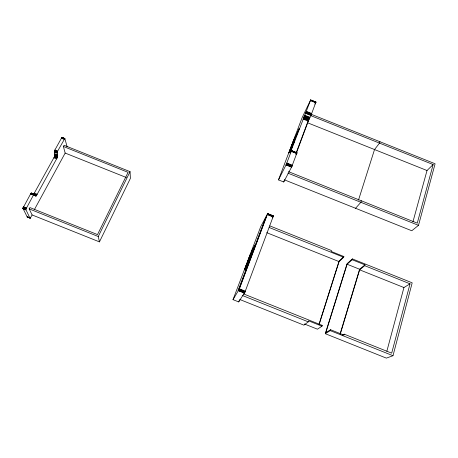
<?xml version="1.0" encoding="UTF-8"?>
<svg xmlns="http://www.w3.org/2000/svg" width="458" height="458" viewBox="0 0 458 458"><rect width="100%" height="100%" fill="white"/><g stroke="black" fill="none" stroke-linecap="round" stroke-linejoin="round"><path stroke-width="0.69" d="M289.422 152.256L295.152 137.108M32.117 214.951L99.449 241.881L130.393 178.368L130.049 171.653L64.051 145.266L63.393 146.474L128.085 172.345L97.514 234.599L29.896 207.554L29.169 208.882L32.117 214.951L30.428 217.911L27.657 216.8L27.211 216.995L22.911 208.224L30.566 193.98L31.213 193.076L31.602 193.161M30.428 217.911L29.913 218.008L25.791 209.375L33.417 195.119C35.003 191.667 35.003 199.722 37.201 194.238L56.58 158.897C59.059 156.527 56.122 153.585 57.645 151.129L64.83 138.482L67.103 146.732M33.68 194.272L53.838 157.804C56.34 155.428 53.346 152.485 54.88 150.024L61.578 137.938L61.99 137.434L62.305 137.623M296.492 152.737L308.526 120.563L311.36 114.334L315.934 102.1L310.661 99.913L302.091 117.729L278.487 179.891L283.714 181.981L291.723 166.798L296.99 152.743L295.948 154.69M289.273 152.13C291.345 147.258 287.79 155.382 289.519 151.438M293.675 141.906L294.065 140.892L292.691 143.829L293.675 141.865M278.487 179.891L286.193 164.588L291.231 151.398C292.754 147.579 288.769 156.51 290.847 151.237L310.684 99.907M290.641 148.306L292.696 143.205L292.061 144.751M291.946 145.169L292.049 144.883M273.363 216.016L267.644 213.628L260.774 226.544L233.019 299.647L238.698 301.919L244.921 292.164L273.363 216.016L267.609 213.668M294.088 139.564L292.725 142.833L293.464 141.241L293.212 141.906M250.097 255.243L249.902 255.713L250.869 253.423L250.16 255.266L250.703 253.864L250.331 254.574M267.649 213.646L238.887 289.748L233.019 299.647M291.007 147.82L291.088 147.47M291.214 146.829L291.443 146.239M392.987 355.717L412.189 282.821L352.379 258.907L347.095 263.659L325.295 333.693L386.363 358.122L392.987 355.717L330.247 330.624L325.295 333.693M340.26 334.128L359.639 269.825L364.7 265.692L410.036 283.817L391.682 353.158L344.233 334.18L342.435 335.187M246.725 265.01L248.66 260.556L247.217 263.894L247.434 263.499M386.844 351.269L403.933 287.538L410.036 283.817M310.438 115.508L433.136 164.554L417.267 223.138L288.5 171.658M284.492 179.868L411.771 230.752L418.498 225.347L435.1 163.758L306.041 112.21M247.835 261.598L246.982 263.327M412.927 221.895L427.016 170.519L433.136 164.554M289.072 152.611L289.719 151.048M245.998 266.934L247.48 264.083L246.215 266.356M294.196 140.257L295.284 137.595L293.486 141.848L294.002 140.446M238.223 290.32A1.603 0.406 21.1 0 0 238.114 290.395L265.291 218.621L266.487 216.376L239.282 289.015M289.044 152.514L288.906 152.932L289.21 152.119M344.233 334.18L343.964 335.09L330.527 329.714L325.81 332.657L347.101 264.237L352.128 259.732L352.379 258.907M364.7 265.692L364.952 264.861L352.128 259.732M340.139 333.819L359.61 269.241L364.952 264.861M247.692 261.495L248.368 259.846L248.036 260.751M330.247 330.624L330.527 329.714M361.351 200.781L360.87 202.31L355.563 208.281M379.957 141.717L379.516 143.119L374.53 149.543L358.482 200.129M304.467 323.995L317.474 329.199L321.945 326.182L322.203 325.369L243.564 293.916M319.226 324.184L339.075 261.604L343.655 257.27L343.884 256.532L331.145 251.436L331.443 250.532L269.808 225.891M318.986 324.43L339.08 261.089L343.884 256.532M248.78 258.827L249.249 257.688L248.579 259.314L249.41 257.259L248.459 259.491L248.82 258.541M245.282 268.039L245.746 266.905L245.076 268.554L245.912 266.47L245.54 267.18M250.051 256.337L249.69 257.35L251.459 253.165L249.896 256.995L251.144 253.961L250.32 255.959M246.146 265.629L246.873 264.026M239.626 299.435L303.912 325.146L308.28 321.837L308.6 320.846L321.945 326.182M295.633 136.702L295.902 135.992L294.872 138.081L296.555 134.543L295.696 136.581M291.34 146.514L291.569 146.108M248.184 260.407L247.904 260.957M294.568 139.192L294.07 140.274M292.479 143.629C290.819 147.476 293.824 140.429 292.284 144.293M250.818 254.556L250.389 255.45M249.089 257.963L248.86 258.444M245.597 267.174L244.961 268.703L245.328 267.741M247.331 262.978L247.143 263.413L247.28 263.11M291.328 146.886L291.591 146.268M296.028 153.974L296.246 153.396M250.051 255.249L250.337 254.505M247.738 262.703L248.007 261.902L247.606 262.778M296.44 152.176L309.179 118.13M238.698 301.919L239.162 300.677M283.714 181.981L284.464 179.971M291.866 145.249L290.252 149.337L290.864 147.825M246.106 265.646L245.957 266.041L246.868 264.031M249.078 259.468L249.965 257.224L249.009 259.634L249.209 259.234M248.356 262.812L250.12 257.138L254.957 245.482L252.02 250.835L245.093 269.127L247.383 265.113M293.423 143.823L294.66 139.667M291.46 146.331L291.712 145.644L291.477 146.102M291.38 146.692L291.511 146.371M247.509 262.926L246.954 264.415M248.288 260.31L247.83 261.386M250.131 256.016L250.337 255.484M290.601 148.793L289.925 150.27L290.24 149.737M247.057 263.184L247.52 262.285L247.394 262.657M295.135 137.079L295.656 135.866M290.12 150.064L289.725 150.728L290.716 148.489M289.261 151.959L289.622 151.14M291.191 146.886L291.116 147.11M294.7 139.638L299.011 129.122M291.717 147.27L292.13 146.285L290.292 150.161L291.093 148.386M290.876 148.071L290.555 148.718M247.669 261.541L247.56 261.867M294.775 138.745L293.79 141.241L299.332 128.366L295.072 137.24L289.153 152.926L293.652 143.348L294.872 138.551M292.467 146.113L289.433 152.251M99.449 241.881L98.27 236.517L130.049 171.653M314.864 104.126L315.957 102.014M293.131 141.831L294.082 139.558M34.562 209.289L65.168 153.064L63.393 146.474M272.258 217.865L272.934 216.663M246.925 263.653L247.194 263.178L246.581 264.392L246.81 263.991M238.114 290.395L239.093 288.775M273.374 215.936L267.552 213.772M321.138 326.09L322.203 325.369M310.61 100.004L315.934 102.1M310.535 100.153L315.883 102.248M310.535 100.348L315.814 102.455M310.438 100.611L315.711 102.718M306.368 111.38L311.686 113.504M306.253 111.672L311.572 113.796M306.144 111.947L311.469 114.076M305.938 112.456L311.257 114.58M305.841 112.685L311.159 114.809M305.749 112.903L311.068 115.027M305.658 113.097L310.971 115.221M305.572 113.281L310.885 115.405M304.639 115.204L309.923 117.311M304.467 115.571L309.74 117.677M304.284 115.971L309.556 118.078M304.095 116.406L309.362 118.513M303.894 116.87L309.161 118.977M303.694 117.368L308.961 119.469M303.482 117.895L308.749 119.996M303.259 118.456L308.526 120.563M303.036 119.051L308.303 121.152M307.639 122.807L427.016 170.519M291.5 150.567L296.984 152.795M291.46 150.636L296.95 152.903M291.391 150.768L296.246 152.709M291.42 150.882L296.899 153.069M291.334 151.111L296.813 153.304M291.231 151.398L296.71 153.59M286.828 163.025L292.359 165.235M286.714 163.34L292.238 165.55M286.599 163.632L292.124 165.842M286.49 163.901L292.015 166.111M286.387 164.153L291.912 166.363M286.29 164.382L291.815 166.592M286.193 164.588L291.723 166.798M286.107 164.777L291.632 166.981M286.027 164.937L291.551 167.147M287.945 173.153L418.498 225.347M267.592 213.863L273.317 216.153M267.524 214.063L273.254 216.353M267.426 214.321L273.163 216.611M267.306 214.642L273.042 216.932M62.093 137.389L64.984 138.579M61.99 137.434L64.727 138.528M61.87 137.537L64.607 138.637M61.733 137.709L64.469 138.803M61.578 137.938L64.315 139.032M61.406 138.23L64.149 139.324M269.195 227.5L343.655 257.27M347.101 264.237L359.61 269.241M266.762 232.687L339.075 261.604M359.639 269.825L403.933 287.538M65.168 153.064L126.465 177.572M54.88 150.024L57.645 151.129M54.714 150.344L57.479 151.449M54.576 150.642L57.342 151.747M54.468 150.922L57.233 152.027M54.388 151.18L57.153 152.285M54.336 151.415L57.101 152.52M54.313 151.632L57.078 152.737M54.319 151.827L57.084 152.932M54.353 152.004L57.118 153.109M54.908 153.808L57.651 154.907M54.977 154.163L57.719 155.256M54.994 154.558L57.731 155.651M54.949 154.993L57.685 156.086M54.846 155.468L57.582 156.562M54.679 155.989L57.416 157.083M54.462 156.55L57.193 157.644M54.181 157.157L56.918 158.25M53.838 157.804L56.58 158.897M34.39 193.116L37.201 194.238M34.018 193.757L36.829 194.879M31.333 193.001L34.373 194.186M31.213 193.076L34.447 194.301M31.075 193.207L36.491 195.4M30.921 193.402L33.772 194.541M34.493 195.119L36.182 195.789M30.749 193.66L33.606 194.799M34.785 195.612L35.913 196.064M30.566 193.98L33.417 195.119M239.271 288.752L245.311 291.168M239.133 289.118L245.167 291.534M239.002 289.45L245.041 291.866M238.887 289.748L244.921 292.164M238.778 290.006L244.812 292.422M238.681 290.229L244.715 292.639M238.595 290.412L244.629 292.828M238.526 290.561L244.555 292.971M238.463 290.67L244.492 293.08M29.169 208.882L98.27 236.517M23.484 206.781L26.364 207.932M23.301 207.125L26.18 208.276M23.152 207.44L26.037 208.59M23.037 207.726L25.923 208.882M242.236 295.427L308.28 321.837M22.957 207.989L25.843 209.14M22.911 208.224L25.791 209.375M22.9 208.43L25.78 209.581M22.923 208.613L25.797 209.764M22.974 208.762L25.854 209.913M27.52 216.937L30.297 218.048M27.136 216.897L30.176 218.128M27.211 216.995L30.073 218.145M265.291 218.621A1.523 0.55 20.8 0 1 265.743 218.443M252.438 250.864L252.192 251.591L252.776 249.816L251.385 252.724L252.438 250.864M244.807 269.831L248.534 262.491L250.268 256.852L255.249 244.744L252.112 250.52L244.807 269.831M248.373 259.995L247.938 261.054L248.545 259.549L248.368 259.989M292.164 145.495L291.843 146.486L292.902 143.864L290.91 148.524L292.444 144.768L291.425 147.327L292.164 145.495M249.885 256.033L249.593 256.806L250.108 255.501L249.891 256.022M296.452 134.606L296.297 135.018L296.503 134.618"/></g></svg>
